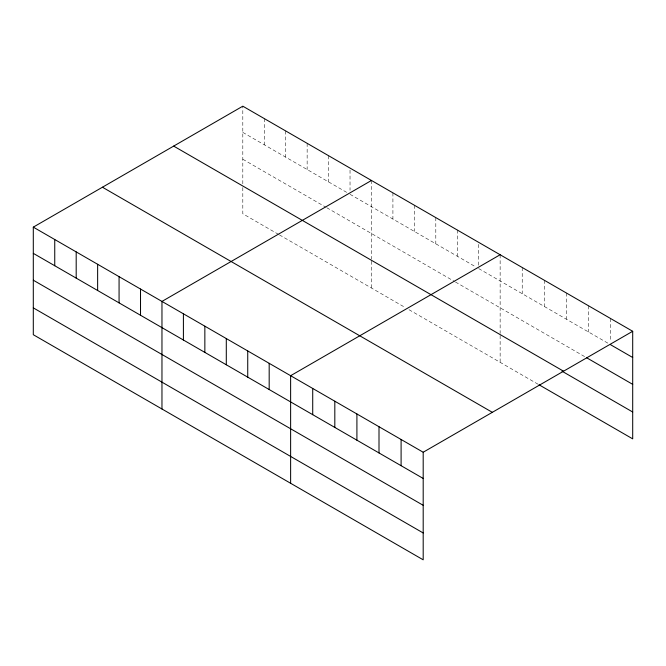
<?xml version="1.0" encoding="UTF-8"?>
<svg xmlns="http://www.w3.org/2000/svg" width="666" height="666" viewBox="0 0 666 666"><rect width="100%" height="100%" fill="white"/><g stroke="black" fill="none" stroke-linecap="round" stroke-linejoin="round"><path stroke-width="0.5" stroke-dasharray="3.33 2.5" d="M242.807 183.833L242.807 106.185M242.807 132.392L347.352 192.749M350.033 194.297L476.015 267.033M478.696 268.581L608.841 343.723M242.807 159.249L325.907 207.218M326.798 207.734L454.57 281.502M455.461 282.018L585.864 357.301M278.546 234.39L242.807 213.761L242.807 186.905M279.445 234.907L405.428 307.642M408.999 309.707L538.136 384.265M610.605 318.531L610.605 341.716M588.511 305.769L588.511 331.984M566.416 293.015L566.416 319.23M544.322 280.261L544.322 306.477M522.227 267.507L522.227 293.723M500.141 254.745L500.141 333.425M500.141 335.473L500.141 362.321M478.696 244.389L478.696 265.559M457.251 229.986L457.251 256.202M435.805 217.607L435.805 243.823M414.36 205.228L414.36 231.443M392.915 192.849L392.915 219.064M371.47 180.469L371.47 259.141M371.47 261.189L371.47 288.037M350.033 170.105L350.033 190.268M328.588 155.702L328.588 181.918M307.143 143.323L307.143 169.539M285.697 130.944L285.697 157.159M264.252 118.565L264.252 144.78"/><path stroke-width="1" d="M539.019 384.773L632.7 438.861L632.7 331.285L242.807 106.185L33.3 227.139L33.3 334.715L423.193 559.815L423.193 452.239L33.3 227.139M371.47 180.469L161.963 301.423L161.963 408.999M500.141 254.745L290.626 375.707L290.626 483.283M423.193 452.239L632.7 331.285M610.605 344.738L632.7 357.5M586.746 357.817L632.7 384.349M173.668 146.095L563.561 371.203M561.996 371.187L632.7 412.013M102.439 187.221L492.332 412.329M33.3 253.355L423.193 478.454M33.3 280.203L423.193 505.303M33.3 307.867L423.193 532.966M401.099 439.485L401.099 465.7M379.004 426.731L379.004 452.947M356.909 413.977L356.909 440.193M334.815 401.223L334.815 427.43M312.72 388.461L312.72 414.677M269.181 363.328L269.181 389.543M247.735 350.949L247.735 377.164M226.298 338.569L226.298 364.785M204.853 326.19L204.853 352.397M183.408 313.803L183.408 340.018M140.518 289.044L140.518 315.259M119.072 276.665L119.072 302.88M97.636 264.285L97.636 290.501M76.19 251.906L76.19 278.113M54.745 239.519L54.745 265.734"/></g></svg>
